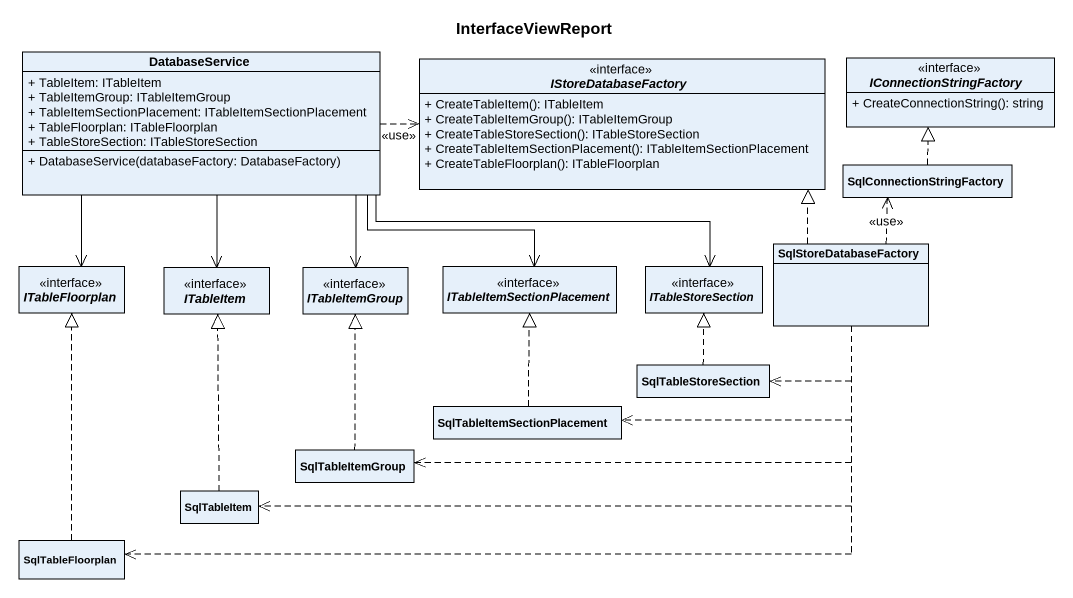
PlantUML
@startuml
title InterfaceViewReport
hide circle
hide empty members
skinparam classAttributeIconSize 0
class DatabaseService {
  + TableItem: ITableItem
  + TableItemGroup: ITableItemGroup
  + TableItemSectionPlacement: ITableItemSectionPlacement
  + TableFloorplan: ITableFloorplan
  + TableStoreSection: ITableStoreSection
  + DatabaseService(databaseFactory: DatabaseFactory)
}
interface IStoreDatabaseFactory {
  + CreateTableItem(): ITableItem
  + CreateTableItemGroup(): ITableItemGroup
  + CreateTableStoreSection(): ITableStoreSection
  + CreateTableItemSectionPlacement(): ITableItemSectionPlacement
  + CreateTableFloorplan(): ITableFloorplan
}
interface IConnectionStringFactory {
  + CreateConnectionString(): string
}
class SqlConnectionStringFactory
interface ITableFloorplan
interface ITableItemSectionPlacement
interface ITableStoreSection
class SqlStoreDatabaseFactory
interface ITableItem
interface ITableItemGroup
class SqlTableStoreSection
class SqlTableItemSectionPlacement
class SqlTableItemGroup
class SqlTableItem
class SqlTableFloorplan
DatabaseService .right.> IStoreDatabaseFactory : <<use>>
DatabaseService --> ITableFloorplan
DatabaseService -right-> ITableItemSectionPlacement
DatabaseService -right-> ITableStoreSection
DatabaseService --> ITableItem
DatabaseService --> ITableItemGroup
SqlConnectionStringFactory .up.|> IConnectionStringFactory
SqlStoreDatabaseFactory .up.|> IStoreDatabaseFactory
SqlStoreDatabaseFactory .up.> SqlConnectionStringFactory : <<use>>
SqlStoreDatabaseFactory ..> SqlTableStoreSection
SqlStoreDatabaseFactory .left.> SqlTableItemSectionPlacement
SqlStoreDatabaseFactory .left.> SqlTableItemGroup
SqlStoreDatabaseFactory .left.> SqlTableItem
SqlStoreDatabaseFactory .left.> SqlTableFloorplan
SqlTableStoreSection .up.|> ITableStoreSection
SqlTableItemSectionPlacement .up.|> ITableItemSectionPlacement
SqlTableItemGroup .up.|> ITableItemGroup
SqlTableItem .up.|> ITableItem
SqlTableFloorplan .up.|> ITableFloorplan
@enduml
